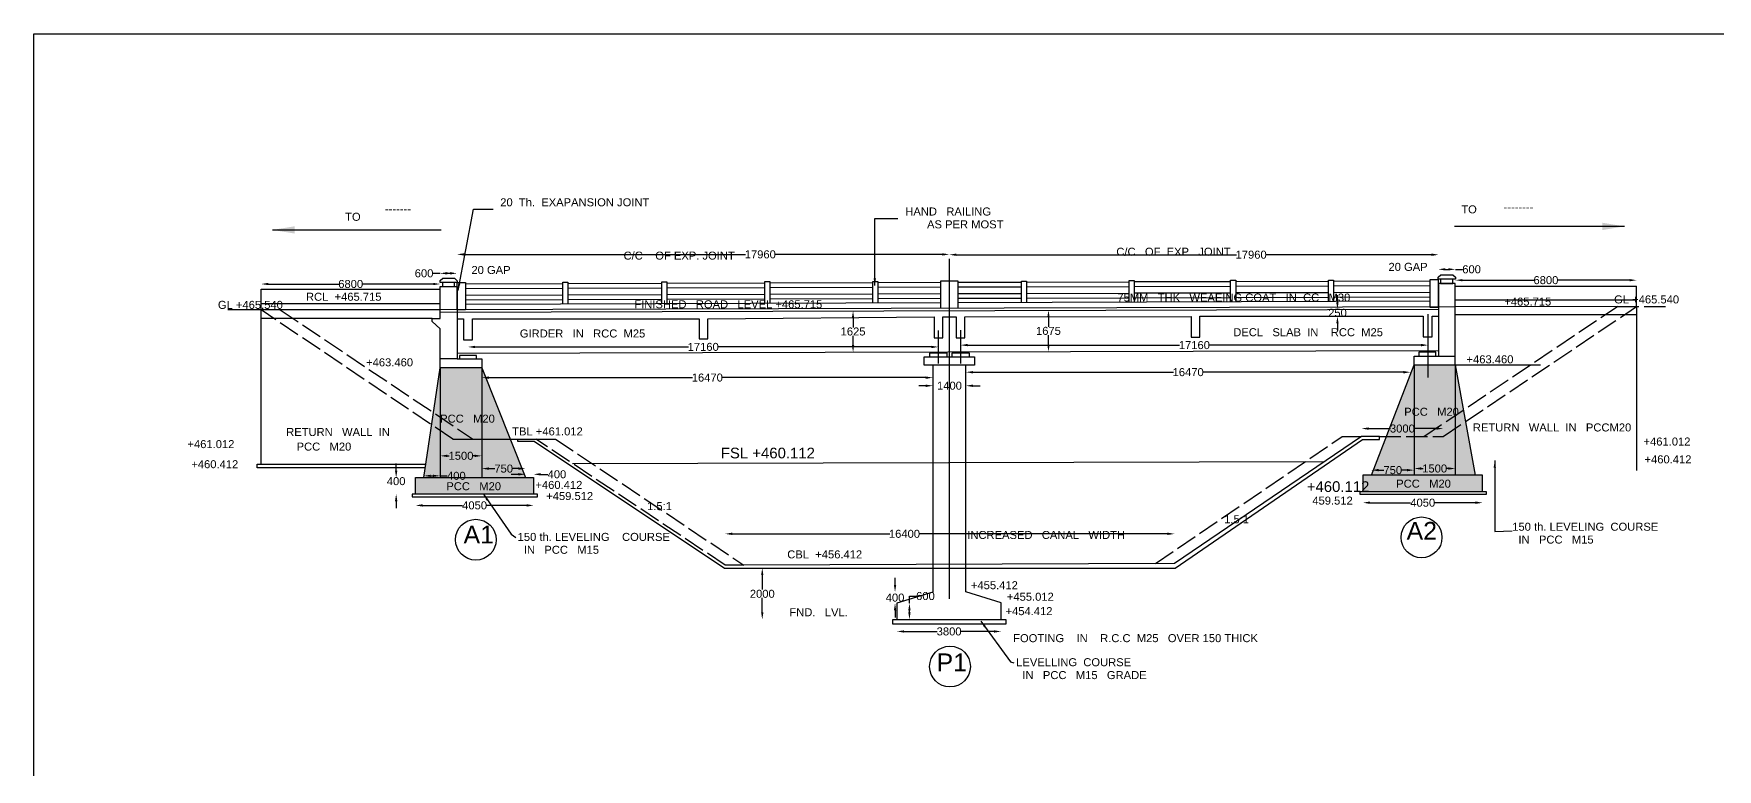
# Model space of a CAD drawing. Header units: inches. Extents: x 10443 to 13629, y 23 to 2344.
# Drawn here: x 10443 to 12336, y 1517 to 2344 of the extents above; entities that cross this region are included whole.
import ezdxf

# ---------------------------------------------------------------- set-up
doc = ezdxf.new("R2010")
doc.units = ezdxf.units.IN
doc.header["$MEASUREMENT"] = 0
doc.linetypes.add('ACAD_ISO02W100', pattern=[15, 12, -3])
doc.layers.add('DIMENSIONS', color=7, linetype='Continuous')
doc.layers.add('TEXT', color=1, linetype='Continuous')
doc.styles.get("Standard").update_dxf_attribs({"font": 'arial.ttf', "height": 9})
doc.dimstyles.get("Standard").update_dxf_attribs({"dimtxt": 10, "dimasz": 8, "dimexe": 0.18, "dimexo": 0.0625, "dimgap": 0.09, "dimtad": 0, "dimtih": 1, "dimtoh": 1, "dimdec": 4, "dimzin": 0, "dimdsep": 46, "dimtxsty": 'Standard', "dimcen": 0.09, "dimse1": 1, "dimse2": 1, "dimadec": 0, "dimazin": 0, "dimtfac": 1, "dimtdec": 4, "dimtofl": 0, "dimtmove": 0, "dimatfit": 3, "dimfxl": 1, "dimtolj": 1, "dimtzin": 0, "dimarcsym": 0})
pattern_1 = [(50, (0, 0), (7.1726018, -0.6275213), [0.75, -8.25]), (355, (0, 0), (-1.3875133, 7.5219213), [0.6, -6.6]), (100.4514, (0.598, -0.052), (5.785094, 6.8943954), [0.637402, -7.011421]), (46.1842, (0, 2), (10.6724105, -1.65519), [1.125, -12.375]), (96.6356, (0.889, 1.862), (9.346627, 9.741179), [0.956103, -10.51713]), (351.1842, (0, 2), (9.346619, 9.741186), [0.9, -9.9]), (21, (1, 1.5), (5.9690705, -4.026189), [0.75, -8.25]), (326, (1, 1.5), (2.4331533, 7.2515005), [0.6, -6.6]), (71.4514, (1.4974, 1.1645), (8.4022263, 3.225305), [0.637402, -7.011421]), (37.5, (0, 0), (0.12159855, 3.32893854), [0, -6.52, 0, -6.7, 0, -6.625]), (7.5, (0, 0), (2.6306954, 3.9441171), [0, -3.82, 0, -6.37, 0, -2.525]), (327.5, (-2.23, 0), (5.33822436, -0.2255487), [0, -2.5, 0, -7.8, 0, -10.35]), (317.5, (-3.23, 0), (5.8318617, 1.0010498), [0, -3.25, 0, -5.18, 0, -7.35])]

# ---------------------------------------------------------------- blocks, each defined once
blk = doc.blocks.new('*D1')
at = {"layer": 'Defpoints', "color": 0, "transparency": 16777216}
for p in [(10698.7, 2056.7), (10900.2, 2062.5), (10900.2, 2056.7)]:
    blk.add_point(p, dxfattribs=at)
at = {"layer": 'DIMENSIONS', "color": 0, "lineweight": -2, "transparency": 16777216}
for p, q in [((10706.7, 2062.5), (10785.9, 2062.5)), ((10892.2, 2062.5), (10813, 2062.5))]:
    blk.add_line(p, q, dxfattribs=at)
at = {"layer": 'DIMENSIONS', "color": 0, "transparency": 16777216}
for points in [[(10706.7, 2063.8), (10706.7, 2061.2), (10698.7, 2062.5)], [(10892.2, 2063.8), (10892.2, 2061.2), (10900.2, 2062.5)]]:
    blk.add_solid(points, dxfattribs=at)
at = {"layer": 'DIMENSIONS', "color": 0, "transparency": 16777216, "insert": (10799.4, 2062.5), "char_height": 9, "attachment_point": 5}
blk.add_mtext('\\A1;6800', dxfattribs=at)
blk = doc.blocks.new('*D2')
at = {"layer": 'Defpoints', "color": 0, "transparency": 16777216}
for p in [(10899.9, 2065.5), (10919, 2074.5), (10919, 2064.4)]:
    blk.add_point(p, dxfattribs=at)
at = {"layer": 'DIMENSIONS', "color": 0, "lineweight": -2, "transparency": 16777216}
for p, q in [((10899.9, 2074.5), (10891.9, 2074.5)), ((10911, 2074.5), (10907.9, 2074.5))]:
    blk.add_line(p, q, dxfattribs=at)
at = {"layer": 'DIMENSIONS', "color": 0, "transparency": 16777216}
for points in [[(10907.9, 2075.9), (10907.9, 2073.2), (10899.9, 2074.5)], [(10911, 2075.9), (10911, 2073.2), (10919, 2074.5)]]:
    blk.add_solid(points, dxfattribs=at)
at = {"layer": 'DIMENSIONS', "color": 0, "transparency": 16777216, "insert": (10881.9, 2074.5), "char_height": 9, "attachment_point": 5}
blk.add_mtext('\\A1;600', dxfattribs=at)
blk = doc.blocks.new('*D3')
at = {"layer": 'Defpoints', "color": 0, "transparency": 16777216}
for p in [(11472.5, 2095.8), (10919, 2064.4), (11472.5, 2066.1)]:
    blk.add_point(p, dxfattribs=at)
at = {"layer": 'DIMENSIONS', "color": 0, "lineweight": -2, "transparency": 16777216}
for p, q in [((10927, 2095.8), (11243.4, 2095.8)), ((11464.5, 2095.8), (11276.5, 2095.8))]:
    blk.add_line(p, q, dxfattribs=at)
at = {"layer": 'DIMENSIONS', "color": 0, "transparency": 16777216}
for points in [[(10927, 2097.1), (10927, 2094.4), (10919, 2095.8)], [(11464.5, 2097.1), (11464.5, 2094.4), (11472.5, 2095.8)]]:
    blk.add_solid(points, dxfattribs=at)
at = {"layer": 'DIMENSIONS', "color": 0, "transparency": 16777216, "insert": (11260, 2095.8), "char_height": 9, "attachment_point": 5}
blk.add_mtext('\\A1;17960', dxfattribs=at)
blk = doc.blocks.new('*D4')
at = {"layer": 'Defpoints', "color": 0, "transparency": 16777216}
for p in [(12022.6, 2095.4), (11472.5, 2066.1), (12022.6, 2067.2)]:
    blk.add_point(p, dxfattribs=at)
at = {"layer": 'DIMENSIONS', "color": 0, "lineweight": -2, "transparency": 16777216}
for p, q in [((11480.5, 2095.4), (11795.4, 2095.4)), ((12014.6, 2095.4), (11828.5, 2095.4))]:
    blk.add_line(p, q, dxfattribs=at)
at = {"layer": 'DIMENSIONS', "color": 0, "transparency": 16777216}
for points in [[(11480.5, 2096.8), (11480.5, 2094.1), (11472.5, 2095.4)], [(12014.6, 2096.8), (12014.6, 2094.1), (12022.6, 2095.4)]]:
    blk.add_solid(points, dxfattribs=at)
at = {"layer": 'DIMENSIONS', "color": 0, "transparency": 16777216, "insert": (11811.9, 2095.4), "char_height": 9, "attachment_point": 5}
blk.add_mtext('\\A1;17960', dxfattribs=at)
blk = doc.blocks.new('*D5')
at = {"layer": 'Defpoints', "color": 0, "transparency": 16777216}
for p in [(12022.4, 2069.1), (12041.7, 2079), (12041.7, 2069.1)]:
    blk.add_point(p, dxfattribs=at)
at = {"layer": 'DIMENSIONS', "color": 0, "lineweight": -2, "transparency": 16777216}
for p, q in [((12030.4, 2079), (12033.7, 2079)), ((12041.7, 2079), (12049.7, 2079))]:
    blk.add_line(p, q, dxfattribs=at)
at = {"layer": 'DIMENSIONS', "color": 0, "transparency": 16777216}
for points in [[(12030.4, 2080.3), (12030.4, 2077.7), (12022.4, 2079)], [(12033.7, 2080.3), (12033.7, 2077.7), (12041.7, 2079)]]:
    blk.add_solid(points, dxfattribs=at)
at = {"layer": 'DIMENSIONS', "color": 0, "transparency": 16777216, "insert": (12059.8, 2079), "char_height": 9, "attachment_point": 5}
blk.add_mtext('\\A1;600', dxfattribs=at)
blk = doc.blocks.new('*D6')
at = {"layer": 'Defpoints', "color": 0, "transparency": 16777216}
for p in [(12245.4, 2066.8), (12041.5, 2060.2), (12245.4, 2060.2)]:
    blk.add_point(p, dxfattribs=at)
at = {"layer": 'DIMENSIONS', "color": 0, "lineweight": -2, "transparency": 16777216}
for p, q in [((12049.5, 2066.8), (12129.9, 2066.8)), ((12237.4, 2066.8), (12157, 2066.8))]:
    blk.add_line(p, q, dxfattribs=at)
at = {"layer": 'DIMENSIONS', "color": 0, "transparency": 16777216}
for points in [[(12049.5, 2068.1), (12049.5, 2065.5), (12041.5, 2066.8)], [(12237.4, 2068.1), (12237.4, 2065.5), (12245.4, 2066.8)]]:
    blk.add_solid(points, dxfattribs=at)
at = {"layer": 'DIMENSIONS', "color": 0, "transparency": 16777216, "insert": (12143.4, 2066.8), "char_height": 9, "attachment_point": 5}
blk.add_mtext('\\A1;6800', dxfattribs=at)
blk = doc.blocks.new('*D7')
at = {"layer": 'Defpoints', "color": 0, "transparency": 16777216}
for p in [(10872.3, 1844.9), (10850.5, 1826.4), (10872.3, 1826.4)]:
    blk.add_point(p, dxfattribs=at)
at = {"layer": 'DIMENSIONS', "color": 0, "lineweight": -2, "transparency": 16777216}
for p, q in [((10850.5, 1852.9), (10850.5, 1860.9)), ((10850.5, 1818.4), (10850.5, 1810.4))]:
    blk.add_line(p, q, dxfattribs=at)
at = {"layer": 'DIMENSIONS', "color": 0, "transparency": 16777216}
for points in [[(10849.2, 1852.9), (10851.9, 1852.9), (10850.5, 1844.9)], [(10849.2, 1818.4), (10851.9, 1818.4), (10850.5, 1826.4)]]:
    blk.add_solid(points, dxfattribs=at)
at = {"layer": 'DIMENSIONS', "color": 0, "transparency": 16777216, "insert": (10850.5, 1840.9), "char_height": 9, "attachment_point": 5}
blk.add_mtext('\\A1;400', dxfattribs=at)
blk = doc.blocks.new('*D8')
at = {"layer": 'Defpoints', "color": 0, "transparency": 16777216}
for p in [(10872.3, 1826.4), (11005.1, 1826.4), (11005.1, 1813.7)]:
    blk.add_point(p, dxfattribs=at)
at = {"layer": 'DIMENSIONS', "color": 0, "lineweight": -2, "transparency": 16777216}
for p, q in [((10880.3, 1813.7), (10925, 1813.7)), ((10997.1, 1813.7), (10952.4, 1813.7))]:
    blk.add_line(p, q, dxfattribs=at)
at = {"layer": 'DIMENSIONS', "color": 0, "transparency": 16777216}
for points in [[(10880.3, 1815), (10880.3, 1812.3), (10872.3, 1813.7)], [(10997.1, 1815), (10997.1, 1812.3), (11005.1, 1813.7)]]:
    blk.add_solid(points, dxfattribs=at)
at = {"layer": 'DIMENSIONS', "color": 0, "transparency": 16777216, "insert": (10938.7, 1813.7), "char_height": 9, "attachment_point": 5}
blk.add_mtext('\\A1;4050', dxfattribs=at)
blk = doc.blocks.new('*D9')
at = {"layer": 'Defpoints', "color": 0, "transparency": 16777216}
for p in [(10881.5, 1844.9), (10900, 1846.9), (10900, 1844.9)]:
    blk.add_point(p, dxfattribs=at)
at = {"layer": 'DIMENSIONS', "color": 0, "lineweight": -2, "transparency": 16777216}
for p, q in [((10889.5, 1846.9), (10892, 1846.9)), ((10900, 1846.9), (10908, 1846.9))]:
    blk.add_line(p, q, dxfattribs=at)
at = {"layer": 'DIMENSIONS', "color": 0, "transparency": 16777216}
for points in [[(10889.5, 1848.2), (10889.5, 1845.6), (10881.5, 1846.9)], [(10892, 1848.2), (10892, 1845.6), (10900, 1846.9)]]:
    blk.add_solid(points, dxfattribs=at)
at = {"layer": 'DIMENSIONS', "color": 0, "transparency": 16777216, "insert": (10918.2, 1846.9), "char_height": 9, "attachment_point": 5}
blk.add_mtext('\\A1;400', dxfattribs=at)
blk = doc.blocks.new('*D10')
at = {"layer": 'Defpoints', "color": 0, "transparency": 16777216}
for p in [(10946.8, 1869.4), (10900, 1854.4), (10946.8, 1853.4)]:
    blk.add_point(p, dxfattribs=at)
at = {"layer": 'DIMENSIONS', "color": 0, "lineweight": -2, "transparency": 16777216}
for p, q in [((10908, 1869.4), (10910.3, 1869.4)), ((10938.8, 1869.4), (10936.5, 1869.4))]:
    blk.add_line(p, q, dxfattribs=at)
at = {"layer": 'DIMENSIONS', "color": 0, "transparency": 16777216}
for points in [[(10908, 1870.7), (10908, 1868), (10900, 1869.4)], [(10938.8, 1870.7), (10938.8, 1868), (10946.8, 1869.4)]]:
    blk.add_solid(points, dxfattribs=at)
at = {"layer": 'DIMENSIONS', "color": 0, "transparency": 16777216, "insert": (10923.4, 1869.4), "char_height": 9, "attachment_point": 5}
blk.add_mtext('\\A1;1500', dxfattribs=at)
blk = doc.blocks.new('*D11')
at = {"layer": 'Defpoints', "color": 0, "transparency": 16777216}
for p in [(10946.8, 1844.9), (10996, 1855), (10996, 1844.9)]:
    blk.add_point(p, dxfattribs=at)
at = {"layer": 'DIMENSIONS', "color": 0, "lineweight": -2, "transparency": 16777216}
for p, q in [((10954.8, 1855), (10961.4, 1855)), ((10988, 1855), (10981.4, 1855))]:
    blk.add_line(p, q, dxfattribs=at)
at = {"layer": 'DIMENSIONS', "color": 0, "transparency": 16777216}
for points in [[(10954.8, 1856.4), (10954.8, 1853.7), (10946.8, 1855)], [(10988, 1856.4), (10988, 1853.7), (10996, 1855)]]:
    blk.add_solid(points, dxfattribs=at)
at = {"layer": 'DIMENSIONS', "color": 0, "transparency": 16777216, "insert": (10971.4, 1855), "char_height": 9, "attachment_point": 5}
blk.add_mtext('\\A1;750', dxfattribs=at)
blk = doc.blocks.new('*D12')
at = {"layer": 'Defpoints', "color": 0, "transparency": 16777216}
for p in [(10996, 1844.9), (11005.1, 1848.6), (11005.1, 1844.9)]:
    blk.add_point(p, dxfattribs=at)
at = {"layer": 'DIMENSIONS', "color": 0, "lineweight": -2, "transparency": 16777216}
for p, q in [((10988, 1848.6), (10980, 1848.6)), ((11013.1, 1848.6), (11021.1, 1848.6))]:
    blk.add_line(p, q, dxfattribs=at)
at = {"layer": 'DIMENSIONS', "color": 0, "transparency": 16777216}
for points in [[(10988, 1850), (10988, 1847.3), (10996, 1848.6)], [(11013.1, 1850), (11013.1, 1847.3), (11005.1, 1848.6)]]:
    blk.add_solid(points, dxfattribs=at)
at = {"layer": 'DIMENSIONS', "color": 0, "transparency": 16777216, "insert": (11031.3, 1848.6), "char_height": 9, "attachment_point": 5}
blk.add_mtext('\\A1;400', dxfattribs=at)
blk = doc.blocks.new('*D13')
at = {"layer": 'Defpoints', "color": 0, "transparency": 16777216}
for p in [(11460.3, 1991.8), (10931.3, 1984.8), (11460.3, 1986.2)]:
    blk.add_point(p, dxfattribs=at)
at = {"layer": 'DIMENSIONS', "color": 0, "lineweight": -2, "transparency": 16777216}
for p, q in [((10939.3, 1991.8), (11179.2, 1991.8)), ((11452.3, 1991.8), (11212.4, 1991.8))]:
    blk.add_line(p, q, dxfattribs=at)
at = {"layer": 'DIMENSIONS', "color": 0, "transparency": 16777216}
for points in [[(10939.3, 1993.1), (10939.3, 1990.4), (10931.3, 1991.8)], [(11452.3, 1993.1), (11452.3, 1990.4), (11460.3, 1991.8)]]:
    blk.add_solid(points, dxfattribs=at)
at = {"layer": 'DIMENSIONS', "color": 0, "transparency": 16777216, "insert": (11195.8, 1991.8), "char_height": 9, "attachment_point": 5}
blk.add_mtext('\\A1;17160', dxfattribs=at)
blk = doc.blocks.new('*D14')
at = {"layer": 'Defpoints', "color": 0, "transparency": 16777216}
for p in [(11364.1, 2032.3), (11364.3, 1985.9), (11364.3, 1985.9)]:
    blk.add_point(p, dxfattribs=at)
at = {"layer": 'DIMENSIONS', "color": 0, "lineweight": -2, "transparency": 16777216}
for p, q in [((11364.3, 2024.3), (11364.3, 2013.8)), ((11364.3, 1993.9), (11364.3, 2004.4))]:
    blk.add_line(p, q, dxfattribs=at)
at = {"layer": 'DIMENSIONS', "color": 0, "transparency": 16777216}
for points in [[(11362.9, 2024.3), (11365.6, 2024.3), (11364.3, 2032.3)], [(11362.9, 1993.9), (11365.6, 1993.9), (11364.3, 1985.9)]]:
    blk.add_solid(points, dxfattribs=at)
at = {"layer": 'DIMENSIONS', "color": 0, "transparency": 16777216, "insert": (11364.3, 2009.1), "char_height": 9, "attachment_point": 5}
blk.add_mtext('\\A1;1625', dxfattribs=at)
blk = doc.blocks.new('*D15')
at = {"layer": 'Defpoints', "color": 0, "transparency": 16777216}
for p in [(10946.8, 1957.3), (11454.1, 1957.3), (11454.1, 1957.3)]:
    blk.add_point(p, dxfattribs=at)
at = {"layer": 'DIMENSIONS', "color": 0, "lineweight": -2, "transparency": 16777216}
for p, q in [((10954.8, 1957.3), (11183.9, 1957.3)), ((11446.1, 1957.3), (11217, 1957.3))]:
    blk.add_line(p, q, dxfattribs=at)
at = {"layer": 'DIMENSIONS', "color": 0, "transparency": 16777216}
for points in [[(10954.8, 1958.6), (10954.8, 1955.9), (10946.8, 1957.3)], [(11446.1, 1958.6), (11446.1, 1955.9), (11454.1, 1957.3)]]:
    blk.add_solid(points, dxfattribs=at)
at = {"layer": 'DIMENSIONS', "color": 0, "transparency": 16777216, "insert": (11200.4, 1957.3), "char_height": 9, "attachment_point": 5}
blk.add_mtext('\\A1;16470', dxfattribs=at)
blk = doc.blocks.new('*D16')
at = {"layer": 'Defpoints', "color": 0, "transparency": 16777216}
for p in [(11454.1, 1961.2), (11491.2, 1961.2), (11491.2, 1948.2)]:
    blk.add_point(p, dxfattribs=at)
at = {"layer": 'DIMENSIONS', "color": 0, "lineweight": -2, "transparency": 16777216}
for p, q in [((11446.1, 1948.2), (11438.1, 1948.2)), ((11499.2, 1948.2), (11507.2, 1948.2))]:
    blk.add_line(p, q, dxfattribs=at)
at = {"layer": 'DIMENSIONS', "color": 0, "transparency": 16777216}
for points in [[(11446.1, 1949.5), (11446.1, 1946.8), (11454.1, 1948.2)], [(11499.2, 1949.5), (11499.2, 1946.8), (11491.2, 1948.2)]]:
    blk.add_solid(points, dxfattribs=at)
at = {"layer": 'DIMENSIONS', "color": 0, "transparency": 16777216, "insert": (11472.7, 1948.2), "char_height": 9, "attachment_point": 5}
blk.add_mtext('\\A1;1400', dxfattribs=at)
blk = doc.blocks.new('*D17')
at = {"layer": 'Defpoints', "color": 0, "transparency": 16777216}
for p in [(11491.2, 1961.2), (11991.1, 1963.4), (11991.1, 1960.8)]:
    blk.add_point(p, dxfattribs=at)
at = {"layer": 'DIMENSIONS', "color": 0, "lineweight": -2, "transparency": 16777216}
for p, q in [((11499.2, 1963.4), (11724.6, 1963.4)), ((11983.1, 1963.4), (11757.7, 1963.4))]:
    blk.add_line(p, q, dxfattribs=at)
at = {"layer": 'DIMENSIONS', "color": 0, "transparency": 16777216}
for points in [[(11499.2, 1964.7), (11499.2, 1962), (11491.2, 1963.4)], [(11983.1, 1964.7), (11983.1, 1962), (11991.1, 1963.4)]]:
    blk.add_solid(points, dxfattribs=at)
at = {"layer": 'DIMENSIONS', "color": 0, "transparency": 16777216, "insert": (11741.1, 1963.4), "char_height": 9, "attachment_point": 5}
blk.add_mtext('\\A1;16470', dxfattribs=at)
blk = doc.blocks.new('*D18')
at = {"layer": 'Defpoints', "color": 0, "transparency": 16777216}
for p in [(11485.2, 1993.8), (11485.2, 1986.2), (12011.1, 1987.6)]:
    blk.add_point(p, dxfattribs=at)
at = {"layer": 'DIMENSIONS', "color": 0, "lineweight": -2, "transparency": 16777216}
for p, q in [((11493.2, 1993.8), (11731.5, 1993.8)), ((12003.1, 1993.8), (11764.7, 1993.8))]:
    blk.add_line(p, q, dxfattribs=at)
at = {"layer": 'DIMENSIONS', "color": 0, "transparency": 16777216}
for points in [[(11493.2, 1995.2), (11493.2, 1992.5), (11485.2, 1993.8)], [(12003.1, 1995.2), (12003.1, 1992.5), (12011.1, 1993.8)]]:
    blk.add_solid(points, dxfattribs=at)
at = {"layer": 'DIMENSIONS', "color": 0, "transparency": 16777216, "insert": (11748.1, 1993.8), "char_height": 9, "attachment_point": 5}
blk.add_mtext('\\A1;17160', dxfattribs=at)
blk = doc.blocks.new('*D19')
at = {"layer": 'Defpoints', "color": 0, "transparency": 16777216}
for p in [(11583.9, 2033), (11584, 1986.5), (11584, 1986.5)]:
    blk.add_point(p, dxfattribs=at)
at = {"layer": 'DIMENSIONS', "color": 0, "lineweight": -2, "transparency": 16777216}
for p, q in [((11584, 2025), (11584, 2014.4)), ((11584, 1994.5), (11584, 2005.1))]:
    blk.add_line(p, q, dxfattribs=at)
at = {"layer": 'DIMENSIONS', "color": 0, "transparency": 16777216}
for points in [[(11582.7, 2025), (11585.4, 2025), (11584, 2033)], [(11582.7, 1994.5), (11585.4, 1994.5), (11584, 1986.5)]]:
    blk.add_solid(points, dxfattribs=at)
at = {"layer": 'DIMENSIONS', "color": 0, "transparency": 16777216, "insert": (11584, 2009.8), "char_height": 9, "attachment_point": 5}
blk.add_mtext('\\A1;1675', dxfattribs=at)
blk = doc.blocks.new('*D20')
at = {"layer": 'Defpoints', "color": 0, "transparency": 16777216}
for p in [(11878.5, 2034), (11878.5, 2026.2), (11909, 2026.2)]:
    blk.add_point(p, dxfattribs=at)
at = {"layer": 'DIMENSIONS', "color": 0, "lineweight": -2, "transparency": 16777216}
for p, q in [((11909, 2042), (11909, 2050)), ((11909, 2018.2), (11909, 2010.2))]:
    blk.add_line(p, q, dxfattribs=at)
at = {"layer": 'DIMENSIONS', "color": 0, "transparency": 16777216}
for points in [[(11907.6, 2042), (11910.3, 2042), (11909, 2034)], [(11907.6, 2018.2), (11910.3, 2018.2), (11909, 2026.2)]]:
    blk.add_solid(points, dxfattribs=at)
at = {"layer": 'DIMENSIONS', "color": 0, "transparency": 16777216, "insert": (11909, 2030.1), "char_height": 9, "attachment_point": 5}
blk.add_mtext('\\A1;250', dxfattribs=at)
blk = doc.blocks.new('*D21')
at = {"layer": 'Defpoints', "color": 0, "transparency": 16777216}
for p in [(12028, 1900), (11936.1, 1891.1), (12028, 1891.1)]:
    blk.add_point(p, dxfattribs=at)
at = {"layer": 'DIMENSIONS', "color": 0, "lineweight": -2, "transparency": 16777216}
for p, q in [((11944.1, 1900), (11968.5, 1900)), ((12020, 1900), (11995.5, 1900))]:
    blk.add_line(p, q, dxfattribs=at)
at = {"layer": 'DIMENSIONS', "color": 0, "transparency": 16777216}
for points in [[(11944.1, 1901.4), (11944.1, 1898.7), (11936.1, 1900)], [(12020, 1901.4), (12020, 1898.7), (12028, 1900)]]:
    blk.add_solid(points, dxfattribs=at)
at = {"layer": 'DIMENSIONS', "color": 0, "transparency": 16777216, "insert": (11982, 1900), "char_height": 9, "attachment_point": 5}
blk.add_mtext('\\A1;3000', dxfattribs=at)
blk = doc.blocks.new('*D22')
at = {"layer": 'Defpoints', "color": 0, "transparency": 16777216}
for p in [(11995.2, 1853.3), (12041.5, 1855.1), (12041.5, 1853.3)]:
    blk.add_point(p, dxfattribs=at)
at = {"layer": 'DIMENSIONS', "color": 0, "lineweight": -2, "transparency": 16777216}
for p, q in [((12003.2, 1855.1), (12005.3, 1855.1)), ((12033.5, 1855.1), (12031.4, 1855.1))]:
    blk.add_line(p, q, dxfattribs=at)
at = {"layer": 'DIMENSIONS', "color": 0, "transparency": 16777216}
for points in [[(12003.2, 1856.5), (12003.2, 1853.8), (11995.2, 1855.1)], [(12033.5, 1856.5), (12033.5, 1853.8), (12041.5, 1855.1)]]:
    blk.add_solid(points, dxfattribs=at)
at = {"layer": 'DIMENSIONS', "color": 0, "transparency": 16777216, "insert": (12018.3, 1855.1), "char_height": 9, "attachment_point": 5}
blk.add_mtext('\\A1;1500', dxfattribs=at)
blk = doc.blocks.new('*D23')
at = {"layer": 'Defpoints', "color": 0, "transparency": 16777216}
for p in [(11947.2, 1847.8), (11995.2, 1853.3), (11995.2, 1847.8)]:
    blk.add_point(p, dxfattribs=at)
at = {"layer": 'DIMENSIONS', "color": 0, "lineweight": -2, "transparency": 16777216}
for p, q in [((11955.2, 1853.3), (11961.3, 1853.3)), ((11987.2, 1853.3), (11981.2, 1853.3))]:
    blk.add_line(p, q, dxfattribs=at)
at = {"layer": 'DIMENSIONS', "color": 0, "transparency": 16777216}
for points in [[(11955.2, 1854.7), (11955.2, 1852), (11947.2, 1853.3)], [(11987.2, 1854.7), (11987.2, 1852), (11995.2, 1853.3)]]:
    blk.add_solid(points, dxfattribs=at)
at = {"layer": 'DIMENSIONS', "color": 0, "transparency": 16777216, "insert": (11971.2, 1853.3), "char_height": 9, "attachment_point": 5}
blk.add_mtext('\\A1;750', dxfattribs=at)
blk = doc.blocks.new('*D24')
at = {"layer": 'Defpoints', "color": 0, "transparency": 16777216}
for p in [(11725.7, 1781.7), (11220.5, 1746.6), (11725.7, 1748.3)]:
    blk.add_point(p, dxfattribs=at)
at = {"layer": 'DIMENSIONS', "color": 0, "lineweight": -2, "transparency": 16777216}
for p, q in [((11228.5, 1781.7), (11405.5, 1781.7)), ((11717.7, 1781.7), (11438.7, 1781.7))]:
    blk.add_line(p, q, dxfattribs=at)
at = {"layer": 'DIMENSIONS', "color": 0, "transparency": 16777216}
for points in [[(11228.5, 1783.1), (11228.5, 1780.4), (11220.5, 1781.7)], [(11717.7, 1783.1), (11717.7, 1780.4), (11725.7, 1781.7)]]:
    blk.add_solid(points, dxfattribs=at)
at = {"layer": 'DIMENSIONS', "color": 0, "transparency": 16777216, "insert": (11422.1, 1781.7), "char_height": 9, "attachment_point": 5}
blk.add_mtext('\\A1;16400', dxfattribs=at)
blk = doc.blocks.new('*D25')
at = {"layer": 'Defpoints', "color": 0, "transparency": 16777216}
for p in [(11416.6, 1743.3), (11262.2, 1685.4), (11413.6, 1685.4)]:
    blk.add_point(p, dxfattribs=at)
at = {"layer": 'DIMENSIONS', "color": 0, "lineweight": -2, "transparency": 16777216}
for p, q in [((11262.2, 1735.3), (11262.2, 1719)), ((11262.2, 1693.4), (11262.2, 1709.7))]:
    blk.add_line(p, q, dxfattribs=at)
at = {"layer": 'DIMENSIONS', "color": 0, "transparency": 16777216}
for points in [[(11260.9, 1735.3), (11263.5, 1735.3), (11262.2, 1743.3)], [(11260.9, 1693.4), (11263.5, 1693.4), (11262.2, 1685.4)]]:
    blk.add_solid(points, dxfattribs=at)
at = {"layer": 'DIMENSIONS', "color": 0, "transparency": 16777216, "insert": (11262.2, 1714.3), "char_height": 9, "attachment_point": 5}
blk.add_mtext('\\A1;2000', dxfattribs=at)
blk = doc.blocks.new('*D26')
at = {"layer": 'Defpoints', "color": 0, "transparency": 16777216}
for p in [(11454.1, 1716.2), (11411.5, 1703.8), (11413.6, 1703.8)]:
    blk.add_point(p, dxfattribs=at)
at = {"layer": 'DIMENSIONS', "color": 0, "lineweight": -2, "transparency": 16777216}
for p, q in [((11411.5, 1724.2), (11411.5, 1732.2)), ((11411.5, 1695.8), (11411.5, 1687.8))]:
    blk.add_line(p, q, dxfattribs=at)
at = {"layer": 'DIMENSIONS', "color": 0, "transparency": 16777216}
for points in [[(11410.2, 1724.2), (11412.8, 1724.2), (11411.5, 1716.2)], [(11410.2, 1695.8), (11412.8, 1695.8), (11411.5, 1703.8)]]:
    blk.add_solid(points, dxfattribs=at)
at = {"layer": 'DIMENSIONS', "color": 0, "transparency": 16777216, "insert": (11411.5, 1710), "char_height": 9, "attachment_point": 5}
blk.add_mtext('\\A1;400', dxfattribs=at)
blk = doc.blocks.new('*D27')
at = {"layer": 'Defpoints', "color": 0, "transparency": 16777216}
for p in [(11413.6, 1703.8), (11413.6, 1685.4), (11427.7, 1703.8)]:
    blk.add_point(p, dxfattribs=at)
at = {"layer": 'DIMENSIONS', "color": 0, "lineweight": -2, "transparency": 16777216}
for p, q in [((11427.7, 1703.8), (11427.7, 1711.8)), ((11427.7, 1711.8), (11435.7, 1711.8)), ((11427.7, 1693.4), (11427.7, 1695.8))]:
    blk.add_line(p, q, dxfattribs=at)
at = {"layer": 'DIMENSIONS', "color": 0, "transparency": 16777216}
for points in [[(11426.4, 1695.8), (11429, 1695.8), (11427.7, 1703.8)], [(11426.4, 1693.4), (11429, 1693.4), (11427.7, 1685.4)]]:
    blk.add_solid(points, dxfattribs=at)
at = {"layer": 'DIMENSIONS', "color": 0, "transparency": 16777216, "insert": (11445.7, 1711.8), "char_height": 9, "attachment_point": 5}
blk.add_mtext('\\A1;600', dxfattribs=at)
blk = doc.blocks.new('*D28')
at = {"layer": 'Defpoints', "color": 0, "transparency": 16777216}
for p in [(11413.6, 1685.4), (11530.9, 1685.4), (11530.9, 1672)]:
    blk.add_point(p, dxfattribs=at)
at = {"layer": 'DIMENSIONS', "color": 0, "lineweight": -2, "transparency": 16777216}
for p, q in [((11421.6, 1672), (11458.8, 1672)), ((11522.9, 1672), (11485.8, 1672))]:
    blk.add_line(p, q, dxfattribs=at)
at = {"layer": 'DIMENSIONS', "color": 0, "transparency": 16777216}
for points in [[(11421.6, 1673.3), (11421.6, 1670.7), (11413.6, 1672)], [(11522.9, 1673.3), (11522.9, 1670.7), (11530.9, 1672)]]:
    blk.add_solid(points, dxfattribs=at)
at = {"layer": 'DIMENSIONS', "color": 0, "transparency": 16777216, "insert": (11472.3, 1672), "char_height": 9, "attachment_point": 5}
blk.add_mtext('\\A1;3800', dxfattribs=at)
blk = doc.blocks.new('*D29')
at = {"layer": 'Defpoints', "color": 0, "transparency": 16777216}
for p in [(11937.7, 1847.8), (12072.2, 1847.8), (12072.2, 1816.7)]:
    blk.add_point(p, dxfattribs=at)
at = {"layer": 'DIMENSIONS', "color": 0, "lineweight": -2, "transparency": 16777216}
for p, q in [((11945.7, 1816.7), (11991.2, 1816.7)), ((12064.2, 1816.7), (12018.6, 1816.7))]:
    blk.add_line(p, q, dxfattribs=at)
at = {"layer": 'DIMENSIONS', "color": 0, "transparency": 16777216}
for points in [[(11945.7, 1818.1), (11945.7, 1815.4), (11937.7, 1816.7)], [(12064.2, 1818.1), (12064.2, 1815.4), (12072.2, 1816.7)]]:
    blk.add_solid(points, dxfattribs=at)
at = {"layer": 'DIMENSIONS', "color": 0, "transparency": 16777216, "insert": (12004.9, 1816.7), "char_height": 9, "attachment_point": 5}
blk.add_mtext('\\A1;4050', dxfattribs=at)

msp = doc.modelspace()

# ---------------------------------------------------------------- hatches: boundary and pattern name
h = msp.add_hatch()
h.set_pattern_fill('AR-CONC', color=0, style=0)
h.set_pattern_definition(pattern_1)
h.paths.add_polyline_path([(12072.1949, 1847.8248), (11937.67154, 1847.8248), (11937.67154, 1829.36312), (12072.1949, 1829.36312)])
h.paths.add_polyline_path([(12052.97382, 1907.9091), (12041.45571, 1900.16814), (12041.45571, 1847.8248), (12063.85004, 1847.8248)])
h.paths.add_polyline_path([(12041.45571, 1900.16814), (12027.98406, 1891.11427), (11995.24373, 1891.11427), (11995.24373, 1847.8248), (12041.45571, 1847.8248)])
h.paths.add_polyline_path([(11995.24373, 1891.11427), (11964.024, 1891.11427), (11947.21974, 1847.8248), (11995.24373, 1847.8248)])
h.paths.add_polyline_path([(11995.24373, 1971.53948), (11964.024, 1891.11427), (11995.24373, 1891.11427)])
h.paths.add_polyline_path([(12041.45571, 1914.8424), (12041.45571, 1971.53948), (11995.24373, 1971.53948), (11995.24373, 1891.11427), (12006.15841, 1891.11427)])
h.paths.add_polyline_path([(12041.45571, 1914.8424), (12006.15841, 1891.11427), (12027.98406, 1891.11427), (12041.45571, 1900.16814)], flags=17)
h.paths.add_polyline_path([(12050.6054, 1920.99316), (12041.45571, 1914.8424), (12041.45571, 1900.16814), (12052.97382, 1907.9091)])
h.paths.add_polyline_path([(12041.45571, 1971.53948), (12041.45571, 1914.8424), (12050.6054, 1920.99316)])
h = msp.add_hatch()
h.set_pattern_fill('AR-CONC', color=0, style=0)
h.set_pattern_definition(pattern_1)
h.paths.add_polyline_path([(11005.10724, 1844.90815), (10872.32846, 1844.90815), (10872.32846, 1826.3636), (11005.10724, 1826.3636)])
h.paths.add_polyline_path([(10899.98166, 1897.75586), (10890.36987, 1904.23413), (10881.49145, 1844.90815), (10899.98166, 1844.90815)])
h.paths.add_polyline_path([(10946.76586, 1888.18355), (10914.18406, 1888.18355), (10899.98166, 1897.75586), (10899.98166, 1844.90815), (10946.76586, 1844.90815)])
h.paths.add_polyline_path([(10978.74951, 1888.18355), (10946.76586, 1888.18355), (10946.76586, 1844.90815), (10995.99113, 1844.90815)])
h.paths.add_polyline_path([(10946.80619, 1968.3593), (10946.76586, 1968.35939), (10946.76586, 1888.18355), (10978.74951, 1888.18355)])
h.paths.add_polyline_path([(10946.76586, 1968.35939), (10899.98166, 1968.46054), (10899.98166, 1897.75586), (10914.18406, 1888.18355), (10946.76586, 1888.18355)])
h.paths.add_polyline_path([(10899.98166, 1912.89754), (10892.42469, 1917.96451), (10890.36987, 1904.23413), (10899.98166, 1897.75586)])
h.paths.add_polyline_path([(10899.98166, 1968.46054), (10892.42469, 1917.96451), (10899.98166, 1912.89754)])

# ---------------------------------------------------------------- linework, layer by layer
at = {"color": 0}
for points in [[(11472.50832, 2090.79011), (11472.28072, 1708.49353)], [(10902.59412, 2064.3919), (10899.90421, 2064.3919), (10899.90421, 2066.54244), (10902.90794, 2069.0962), (10916.0885, 2069.0962), (10919.00256, 2066.18401), (10919.00256, 2064.3919), (10916.17816, 2064.3919)], [(11037.99107, 2039.99493), (11037.99107, 2064.48747), (11043.6787, 2064.48747), (11043.6787, 2040.01337)], [(11149.3412, 2040.35586), (11149.3412, 2064.7858), (11155.02883, 2064.7858), (11155.02883, 2040.37429)], [(11264.89568, 2040.73041), (11264.89568, 2065.17738), (11270.58331, 2065.17738), (11270.58331, 2040.74885)], [(11386.53738, 2063.8175), (11270.58331, 2063.44166)], [(11386.53738, 2041.1247), (11386.53738, 2065.17177), (11392.22501, 2065.17177), (11392.22501, 2041.14313)], [(11463.1524, 2064.06584), (11392.22501, 2063.83594)], [(11463.1524, 2035.05176), (11463.1524, 2066.05796), (11482.11166, 2066.05796), (11482.20217, 2035.10746)], [(11553.56717, 2064.35891), (11482.11731, 2064.12731)], [(11553.56717, 2041.6661), (11553.56717, 2065.6682), (11559.25479, 2065.6682), (11559.25479, 2041.68453)], [(11674.61177, 2064.75126), (11559.25479, 2064.37734)], [(11674.61177, 2042.05845), (11674.61177, 2066.61473), (11680.2994, 2066.61473), (11680.2994, 2042.07688)], [(11788.88038, 2065.12164), (11680.2994, 2064.76969)], [(11788.88038, 2042.42883), (11788.88038, 2066.99011), (11794.568, 2066.99011), (11794.568, 2042.44727)], [(11898.95198, 2065.47842), (11794.568, 2065.14008)], [(11898.95198, 2042.78561), (11898.95198, 2066.98871), (11904.63961, 2066.98871), (11904.63961, 2042.80405)], [(12012.96996, 2065.84799), (11904.63961, 2065.49686)], [(12024.91865, 2068.01956), (12022.37792, 2068.01956), (12022.37792, 2070.10817), (12025.36942, 2072.68822), (12038.89268, 2072.68822), (12041.72026, 2070.23104), (12041.72026, 2068.01956), (12038.72875, 2068.01956)], [(10698.71871, 1860.0219), (10698.71871, 2056.70053), (10900.17762, 2056.70053)], [(10881.49145, 1844.90815), (10899.98166, 1968.46054), (10899.98166, 2011.94963), (10890.9821, 2020.40113), (10890.9821, 2023.72267), (10900.17762, 2023.72267), (10900.17762, 2059.54407), (10919.00085, 2059.54407), (10919.00085, 1978.30092), (10899.98166, 1978.30092)], [(11037.99107, 2062.68774), (10928.40124, 2062.33252)], [(11037.99107, 2057.39891), (10928.40124, 2057.04369)], [(11037.99107, 2049.95763), (10928.40124, 2049.60241)], [(11149.3412, 2063.04867), (11043.6787, 2062.70618)], [(11149.3412, 2057.75983), (11043.6787, 2057.41734)], [(11149.3412, 2050.31856), (11043.6787, 2049.97607)], [(11149.3412, 2045.02972), (11043.6787, 2044.68723)], [(11264.89568, 2063.42322), (11155.02883, 2063.0671)], [(11264.89568, 2058.13438), (11155.02883, 2057.77827)], [(11264.89568, 2050.69311), (11155.02883, 2050.33699)], [(11264.89568, 2045.40427), (11155.02883, 2045.04815)], [(11386.53738, 2058.52867), (11270.58331, 2058.15282)], [(11386.53738, 2051.08739), (11270.58331, 2050.71154)], [(11386.53738, 2045.79856), (11270.58331, 2045.42271)], [(11463.1524, 2058.777), (11392.22501, 2058.5471)], [(11463.1524, 2051.33573), (11392.22501, 2051.10583)], [(11463.1524, 2046.04689), (11392.22501, 2045.81699)], [(11553.56717, 2059.07007), (11482.13278, 2058.83853)], [(11553.56717, 2051.6288), (11482.15453, 2051.39732)], [(11553.56717, 2046.33996), (11482.17, 2046.10854)], [(11674.61177, 2059.46242), (11559.25479, 2059.08851)], [(11674.61177, 2052.02114), (11559.25479, 2051.64723)], [(11674.61177, 2046.73231), (11559.25479, 2046.35839)], [(11788.88038, 2059.8328), (11680.2994, 2059.48085)], [(11788.88038, 2052.39153), (11680.2994, 2052.03958)], [(11788.88038, 2047.10269), (11680.2994, 2046.75074)], [(11898.95198, 2060.18959), (11794.568, 2059.85124)], [(11898.95198, 2052.74831), (11794.568, 2052.40996)], [(11898.95198, 2047.45947), (11794.568, 2047.12113)], [(12012.96996, 2060.55916), (11904.63961, 2060.20802)], [(12012.96996, 2053.11788), (11904.63961, 2052.76675)], [(12012.96996, 2047.82905), (11904.63961, 2047.47791)], [(11947.21974, 1847.8248), (11995.24373, 1971.53948), (11995.24373, 1981.31355), (12041.45571, 1981.31355), (12041.45571, 2062.91757), (12022.58813, 2062.91757), (12022.58813, 1981.31355)], [(12245.41668, 2027.98196), (12041.45571, 2027.98196), (12041.45571, 2060.16425), (12245.41668, 2060.16425)], [(10900.17762, 2033.40556), (10661.30297, 2033.40556)], [(10900.17762, 2040.25081), (10698.71871, 2040.25081)], [(12041.45571, 2036.74278), (10900.17762, 2033.40556)], [(10900.17762, 2030.8714), (12022.58813, 2034.41123)], [(10919.00085, 2023.47027), (10926.35263, 2023.47027), (10926.35263, 1999.70182), (10936.25312, 1999.70182), (10936.25312, 2023.47027), (11191.34757, 2023.47027), (11191.34757, 2000.93253), (11200.82023, 2000.93253), (11200.82023, 2023.47027), (11455.33265, 2025.48901), (11455.33265, 2001.93708), (11465.0803, 2001.93708), (11465.0803, 2025.56633), (11480.13363, 2025.56633), (11480.13363, 2001.93708), (11490.00467, 2001.93708), (11490.00467, 2025.56633), (11744.51626, 2026.1669), (11744.51626, 2002.68794), (11754.28285, 2002.68794), (11754.28285, 2026.18995), (12005.55163, 2026.18995), (12005.55163, 2002.97442), (12015.35989, 2002.97442), (12015.35989, 2026.18995), (12022.58813, 2026.18995)], [(11037.99107, 2044.66879), (10928.40124, 2044.31357)], [(11463.1524, 2041.37303), (10928.40124, 2039.63971)], [(12012.96996, 2043.15519), (11482.18367, 2041.43472)], [(12011.05497, 1957.39546), (12011.05497, 2028.74364)], [(12245.41668, 2044.44745), (12041.45571, 2044.44745)], [(12223.76278, 2037.39583), (12041.45571, 2036.74278)], [(12245.41668, 2037.24387), (12245.41668, 1853.0563)], [(10890.9821, 2023.72267), (10698.71871, 2023.72267)], [(11460.34581, 1973.27303), (11460.34581, 2010.22178)], [(11485.17677, 2010.76917), (11485.17677, 1973.09056)], [(10919.00085, 1978.30092), (10946.76586, 1978.30092), (10946.76586, 1968.35939), (10899.98166, 1968.46054)], [(10919.00085, 1984.71766), (12022.58813, 1987.64487)], [(11454.10636, 1971.36164), (11454.10636, 1716.17728), (11413.62092, 1703.84997), (11413.62092, 1685.41627)], [(11530.93915, 1685.41627), (11530.93915, 1704.0364), (11491.21807, 1716.53473), (11491.21807, 1971.36164)], [(11995.24373, 1971.53948), (12041.45571, 1971.53948), (12041.45571, 1981.31355)], [(11995.24373, 1971.53948), (11995.24373, 1847.8248)], [(12041.45571, 1971.53948), (12063.85004, 1847.8248)], [(12041.45571, 1971.53948), (12041.45571, 1847.8248)], [(12041.45571, 1971.53948), (12137.47098, 1971.53948)], [(10899.98166, 1968.46054), (10899.98166, 1844.90815)], [(10946.76586, 1968.46054), (10995.99113, 1844.90815)], [(10946.76586, 1968.46054), (10946.76586, 1844.90815)], [(10914.18406, 1888.18355), (11029.66119, 1888.18355)], [(10986.96766, 1888.18355), (10986.96766, 1885.72901), (11005.84336, 1885.72901), (11219.85254, 1743.27483), (11726.34096, 1743.27483), (11937.22173, 1887.82143), (11956.16777, 1887.82143), (11956.16777, 1891.11427), (11936.09451, 1891.11427), (11725.65612, 1748.33709), (11241.48491, 1746.55333)], [(10883.13819, 1855.91173), (10694.37604, 1855.91173), (10694.37604, 1860.01964), (10883.76768, 1860.11799)], [(11048.95322, 1860.63267), (11894.58624, 1862.95195)], [(10872.32846, 1826.3636), (10872.32846, 1844.90815), (11005.10724, 1844.90815), (11005.10724, 1826.3636)]]:
    msp.add_lwpolyline(points, dxfattribs=at)
for points in [[(10902.59412, 2059.54407), (10916.17816, 2059.54407), (10916.17816, 2064.3919), (10902.59412, 2064.3919)], [(10919.00256, 2064.3919), (10928.40124, 2064.3919), (10928.40124, 2033.48809), (10919.00256, 2033.48809)], [(12022.58813, 2067.24895), (12012.96996, 2067.24895), (12012.96996, 2036.65948), (12022.58813, 2036.65948)], [(12024.91865, 2062.91757), (12038.72875, 2062.91757), (12038.72875, 2068.01956), (12024.91865, 2068.01956)], [(10921.70885, 1978.30092), (10940.97046, 1978.30092), (10940.97046, 1982.31048), (10921.70885, 1982.31048)], [(11444.32317, 1980.48384), (11500.9419, 1980.48384), (11500.9419, 1971.36164), (11444.32317, 1971.36164)], [(11450.22177, 1980.48384), (11469.9598, 1980.48384), (11469.9598, 1984.78405), (11450.22177, 1984.78405)], [(11475.28786, 1980.48384), (11495.26809, 1980.48384), (11495.26809, 1984.90507), (11475.28786, 1984.90507)], [(12000.65004, 1981.31355), (12019.67118, 1981.31355), (12019.67118, 1985.87438), (12000.65004, 1985.87438)], [(11937.67154, 1829.36312), (12072.1949, 1829.36312), (12072.1949, 1847.8248), (11937.67154, 1847.8248)], [(11009.37328, 1826.3636), (10868.67327, 1826.3636), (10868.67327, 1823.36694), (11009.37328, 1823.36694)], [(11934.68282, 1829.36312), (12076.30635, 1829.36312), (12076.30635, 1825.79678), (11934.68282, 1825.79678)], [(11408.86974, 1685.41627), (11536.22817, 1685.41627), (11536.22817, 1680.05767), (11408.86974, 1680.05767)]]:
    msp.add_lwpolyline(points, close=True, dxfattribs=at)
at = {"color": 0, "linetype": 'ACAD_ISO02W100', "ltscale": 2}
for points in [[(11956.16777, 1891.11427), (12027.98406, 1891.11427), (12245.41668, 2037.24387), (12245.41668, 2060.16425)], [(10914.18406, 1888.18355), (10698.71871, 2033.40556)], [(10720.25405, 2033.40556), (10936.43352, 1888.45642)], [(12006.15841, 1891.11427), (12223.76278, 2037.39583), (12278.58454, 2037.39583)], [(11029.66119, 1888.18355), (11241.48491, 1746.55333), (11220.45419, 1746.55333), (11007.53467, 1888.18355)], [(11704.32883, 1748.25852), (11914.38972, 1891.11427), (11936.09451, 1891.11427)]]:
    msp.add_lwpolyline(points, dxfattribs=at)
at = {"layer": 'DIMENSIONS', "color": 0}
for centre in [(12003.54865, 1777.71898), (10940.12871, 1775.15079), (11473.28189, 1632.55259)]:
    msp.add_circle(centre, 22.93049, dxfattribs=at)
at = {"layer": 'TEXT', "color": 0}
msp.add_lwpolyline([(13628.81046, 23.47349), (10442.90032, 23.47349), (10442.90032, 2343.84823), (13628.81046, 2343.84823)], close=True, dxfattribs=at)

# ---------------------------------------------------------------- texts
at = {"color": 0}
for s, p in [('FSL +460.112', (11215.60441, 1866.55201)), ('+460.112', (11874.52669, 1828.81232))]:
    msp.add_text(s, height=12, dxfattribs=at).set_placement(p)
at = {"layer": 'TEXT', "color": 0}
for s, height, p in [('20  Th.  EXAPANSION JOINT', 9, (10967.55143, 2149.85758)), ('TO ', 9, (10793.12214, 2133.56706)), ('-------', 9, (10837.90102, 2142.36418)), ('HAND   RAILING', 9, (11423.04709, 2139.50049)), ('TO ', 9, (12048.23714, 2141.90214)), ('--------', 9, (12095.77267, 2144.46405)), ('       AS PER MOST', 9, (11423.04709, 2125.04278)), ('C/C   OF  EXP . JOINT', 9, (11660.33606, 2094.29201)), ('20 GAP', 9, (10935.17676, 2073.77101)), ('C/C    OF EXP. JOINT', 9, (11106.23355, 2089.91046)), ('20 GAP', 9, (11966.37246, 2077.30295)), ('RCL  +465.715', 9, (10749.09077, 2043.70082)), ('75MM   THK   WEAEING COAT   IN  CC   M30', 9, (11661.48651, 2042.79698)), ('+465.715', 9, (12096.60268, 2038.22864)), ('GL +465.540', 9, (12220.10092, 2040.68941)), ('GL +465.540', 9, (10650.05629, 2034.56718)), ('FINISHED   ROAD   LEVEL +465.715', 9, (11118.35184, 2035.22849)), ('GIRDER   IN   RCC  M25', 9, (10989.57588, 2002.40472)), ('DECL   SLAB  IN    RCC  M25', 9, (11791.81765, 2003.82731)), ('+463.460', 9, (10816.71251, 1970.00386)), ('+463.460', 9, (12054.09839, 1973.36972)), ('PCC   M20', 9, (10899.98166, 1906.68434)), ('PCC   M20', 9, (11984.05573, 1914.45497)), ('RETURN   WALL  IN', 9, (10726.80209, 1891.68939)), ('TBL +461.012', 9, (10981.01173, 1892.35609)), ('RETURN   WALL  IN   PCCM20', 9, (12061.251, 1896.7997)), ('+461.012', 9, (10615.82104, 1878.06651)), ('PCC   M20', 9, (10738.57556, 1875.28287)), ('+461.012', 9, (12253.13564, 1880.9687)), ('+460.412', 9, (10620.15864, 1855.46884)), ('+460.412', 9, (12254.25959, 1860.9424)), ('PCC   M20', 9, (10906.95028, 1830.73223)), ('+460.412', 9, (11007.08496, 1832.21113)), ('PCC   M20', 9, (11975.04823, 1833.62669)), ('+459.512', 9, (11019.24125, 1819.69739)), ('459.512', 9, (11880.7474, 1814.59039)), ('1.5:1', 9, (11132.6603, 1808.36812)), ('1.5:1', 9, (11781.60234, 1793.62455)), ('A1', 20, (10926.29625, 1770.89717)), ('150 th. LEVELING    COURSE', 9, (10987.11508, 1773.77769)), ('INCREASED   CANAL   WIDTH', 9, (11492.70523, 1775.96432)), ('A2', 20, (11986.76863, 1775.1135)), ('150 th. LEVELING  COURSE', 9, (12105.53594, 1785.2107)), ('  IN   PCC   M15', 9, (12105.53594, 1770.75299)), ('  IN   PCC   M15', 9, (10987.11508, 1759.31999)), ('CBL  +456.412', 9, (11290.32428, 1754.12123)), ('+455.412', 9, (11496.8355, 1719.4889)), ('+455.012', 9, (11537.217, 1706.53102)), ('FND.   LVL.', 9, (11292.72347, 1689.05966)), ('+454.412', 9, (11535.74323, 1690.33367)), ('FOOTING    IN    R.C.C  M25   OVER 150 THICK', 9, (11544.33795, 1659.98598)), ('P1', 20, (11458.20667, 1627.28271)), ('LEVELLING  COURSE', 9, (11547.73111, 1632.92586)), ('  IN   PCC   M15   GRADE', 9, (11547.73111, 1618.46816))]:
    msp.add_text(s, height=height, dxfattribs=at).set_placement(p)

# ---------------------------------------------------------------- dimensions: what is measured, and where the dimension line sits
at = {"layer": 'DIMENSIONS', "color": 0}
for base, p1, p2, text, picture, middle in [((11472.49359, 2095.77193), (10919.00256, 2064.3919), (11472.49359, 2066.05796), '17960', '*D3', (11259.96355, 2095.77193)), ((12022.58813, 2095.41799), (11472.49359, 2066.05796), (12022.58813, 2067.24895), '17960', '*D4', (11811.93674, 2095.41799)), ((10919.00256, 2074.53781), (10899.90421, 2065.46717), (10919.00256, 2064.3919), '600', '*D2', (10881.86264, 2074.53781)), ((11725.65612, 1781.74456), (11220.45419, 1746.55333), (11725.65612, 1748.33709), '16400', '*D24', (11422.07687, 1781.74456))]:
    dim = msp.add_linear_dim(base=base, p1=p1, p2=p2, text=text, dimstyle='Standard', dxfattribs=at)
    dim.commit()
    dim.dimension.update_dxf_attribs({"geometry": picture, "text_midpoint": middle, "dimtype": 160})
for base, p1, p2, text, picture, middle in [((12041.72026, 2078.99193), (12022.37792, 2069.06387), (12041.72026, 2069.06387), '600', '*D5', (12059.76183, 2078.99193)), ((10900.17762, 2062.48831), (10698.71871, 2056.70053), (10900.17762, 2056.70053), '6800', '*D1', (10799.44817, 2062.48831)), ((12245.41668, 2066.79131), (12041.45571, 2060.16425), (12245.41668, 2060.16425), '6800', '*D6', (12143.4362, 2066.79131)), ((11460.34581, 1991.75423), (10931.31749, 1984.75033), (11460.34581, 1986.15355), '17160', '*D13', (11195.83165, 1991.75423)), ((11485.17677, 1993.84228), (12011.05497, 1987.61427), (11485.17677, 1986.21941), '17160', '*D18', (11748.11587, 1993.84228)), ((11991.08039, 1963.37804), (11491.21807, 1961.16506), (11991.08039, 1960.8143), '16470', '*D17', (11741.14923, 1963.37804)), ((11454.10636, 1957.25575), (10946.76586, 1957.25575), (11454.10636, 1957.25575), '16470', '*D15', (11200.43611, 1957.25575)), ((11491.21807, 1948.17762), (11454.10636, 1961.16506), (11491.21807, 1961.16506), '1400', '*D16', (11472.66222, 1948.17762)), ((12027.98406, 1900.02382), (11936.09451, 1891.11427), (12027.98406, 1891.11427), '3000', '*D21', (11982.03929, 1900.02382)), ((10946.76586, 1869.35866), (10899.98166, 1854.44879), (10946.76586, 1853.39746), '1500', '*D10', (10923.37376, 1869.35866)), ((10995.99113, 1855.01816), (10946.76586, 1844.90815), (10995.99113, 1844.90815), '750', '*D11', (10971.37849, 1855.01816)), ((11995.24373, 1853.34622), (11947.21974, 1847.8248), (11995.24373, 1847.8248), '750', '*D23', (11971.23174, 1853.34622)), ((12041.45571, 1855.14091), (11995.24373, 1853.34622), (12041.45571, 1853.34622), '1500', '*D22', (12018.34972, 1855.14091)), ((10899.98166, 1846.89829), (10881.49145, 1844.90815), (10899.98166, 1844.90815), '400', '*D9', (10918.17977, 1846.89829)), ((11005.10724, 1848.64363), (10995.99113, 1844.90815), (11005.10724, 1844.90815), '400', '*D12', (11031.30536, 1848.64363)), ((12072.1949, 1816.72457), (11937.67154, 1847.8248), (12072.1949, 1847.8248), '4050', '*D29', (12004.93322, 1816.72457)), ((11005.10724, 1813.6681), (10872.32846, 1826.3636), (11005.10724, 1826.3636), '4050', '*D8', (10938.71785, 1813.6681)), ((11530.93915, 1671.99818), (11413.62092, 1685.41627), (11530.93915, 1685.41627), '3800', '*D28', (11472.28004, 1671.99818))]:
    dim = msp.add_linear_dim(base=base, p1=p1, p2=p2, text=text, dimstyle='Standard', dxfattribs=at)
    dim.commit()
    dim.dimension.update_dxf_attribs({"geometry": picture, "text_midpoint": middle})
for base, p1, p2, text, picture, middle in [((11908.96064, 2026.18995), (11878.52433, 2033.95689), (11878.52433, 2026.18995), '250', '*D20', (11908.96064, 2030.07342)), ((10850.53677, 1826.3636), (10872.32846, 1844.90815), (10872.32846, 1826.3636), '400', '*D7', (10850.53677, 1840.90815))]:
    dim = msp.add_linear_dim(base=base, p1=p1, p2=p2, angle=90, text=text, dimstyle='Standard', dxfattribs=at)
    dim.commit()
    dim.dimension.update_dxf_attribs({"geometry": picture, "text_midpoint": middle, "dimtype": 160})
for base, p1, p2, text, picture, middle in [((11364.26442, 1985.8987), (11364.14125, 2032.33464), (11364.26442, 1985.8987), '1625', '*D14', (11364.26442, 2009.11667)), ((11584.04227, 1986.48164), (11583.91881, 2033.02777), (11584.04227, 1986.48164), '1675', '*D19', (11584.04227, 2009.75471)), ((11262.18828, 1685.41627), (11416.57984, 1743.27483), (11413.62092, 1685.41627), '2000', '*D25', (11262.18828, 1714.34555)), ((11411.48763, 1703.84997), (11454.10636, 1716.17728), (11413.62092, 1703.84997), '400', '*D26', (11411.48763, 1710.01362)), ((11427.70724, 1703.84997), (11413.62092, 1685.41627), (11413.62092, 1703.84997), '600', '*D27', (11445.7488, 1711.84997))]:
    dim = msp.add_linear_dim(base=base, p1=p1, p2=p2, angle=90, text=text, dimstyle='Standard', dxfattribs=at)
    dim.commit()
    dim.dimension.update_dxf_attribs({"geometry": picture, "text_midpoint": middle})

# ---------------------------------------------------------------- leaders
at = {"color": 0}
msp.add_leader([(10920.05341, 2055.34682), (10937.56411, 2146.56476), (10959.45502, 2146.56476)], dimstyle='Standard', override={"dimgap": 0.09, "dimtad": 0}, dxfattribs=at)
at = {"layer": 'DIMENSIONS', "color": 0}
for points, override in [([(10711.49038, 2123.30276), (10901.04771, 2123.30276)], {"dimasz": 25, "dimgap": 0.09, "dimtad": 0}), ([(11388.74301, 2060.82711), (11388.74301, 2136.22244), (11414.77953, 2136.22244)], {"dimgap": 0.09, "dimtad": 0}), ([(12231.7599, 2127.27427), (12040.47323, 2127.27427)], {"dimasz": 25, "dimgap": 0.09, "dimtad": 0}), ([(12085.89929, 1863.97909), (12085.89929, 1784.40839), (12105.53594, 1785.2107)], {"dimgap": 0.09, "dimtad": 0}), ([(10948.62596, 1826.3636), (10979.88472, 1781.43997), (10984.9282, 1777.5207)], {"dimgap": 0.09, "dimtad": 0}), ([(11507.93051, 1683.73115), (11541.22902, 1637.85976), (11545.26521, 1636.8516)], {"dimgap": 0.09, "dimtad": 0})]:
    msp.add_leader(points, dimstyle='Standard', override=override, dxfattribs=at)

doc.saveas('drawing.dxf')
